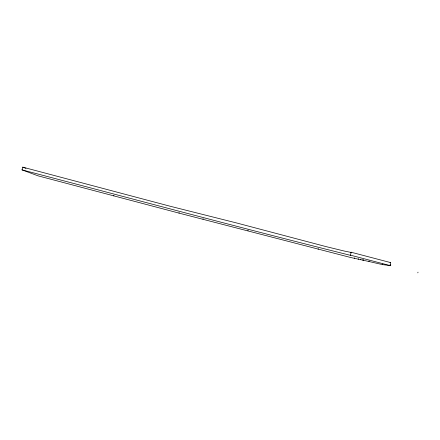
<?xml version="1.0" encoding="UTF-8"?>
<svg xmlns="http://www.w3.org/2000/svg" width="440" height="440" viewBox="0 0 440 440"><rect width="100%" height="100%" fill="white"/><g stroke="black" fill="none" stroke-linecap="round" stroke-linejoin="round"><path stroke-width="0.66" d="M417.83 272.855L418 272.168M22 169.868C131.434 198.49 240.79 227.986 350.526 255.354L351.098 252.225L351.263 252.461L344.218 251.037L325.881 246.565L236.836 223.025L169.868 206.168L22.759 167.145L22 169.868L38.033 175.835L179.014 213.114L350.603 257.483L368.929 261.492L369.094 260.849M368.929 261.492L382.415 264.605L382.58 263.951M351.098 252.225L390.709 262.614L389.972 265.54L382.415 264.605M354.525 258.456L354.679 257.835M358.264 259.281L358.424 258.66M360.701 259.787L360.861 259.16M362.797 260.15L362.956 259.512M363.517 260.315L363.677 259.677M318.148 249.26L318.302 248.65M247.929 230.698L248.089 230.087M202.994 219.208L203.154 218.614M179.014 213.114L179.168 212.526M113.735 195.899L113.894 195.311M390.077 262.565L390.709 262.614M390.143 264.858L390.781 265.023L390.61 265.711L350.356 255.14M22.759 167.145L25.949 168.382"/></g></svg>
